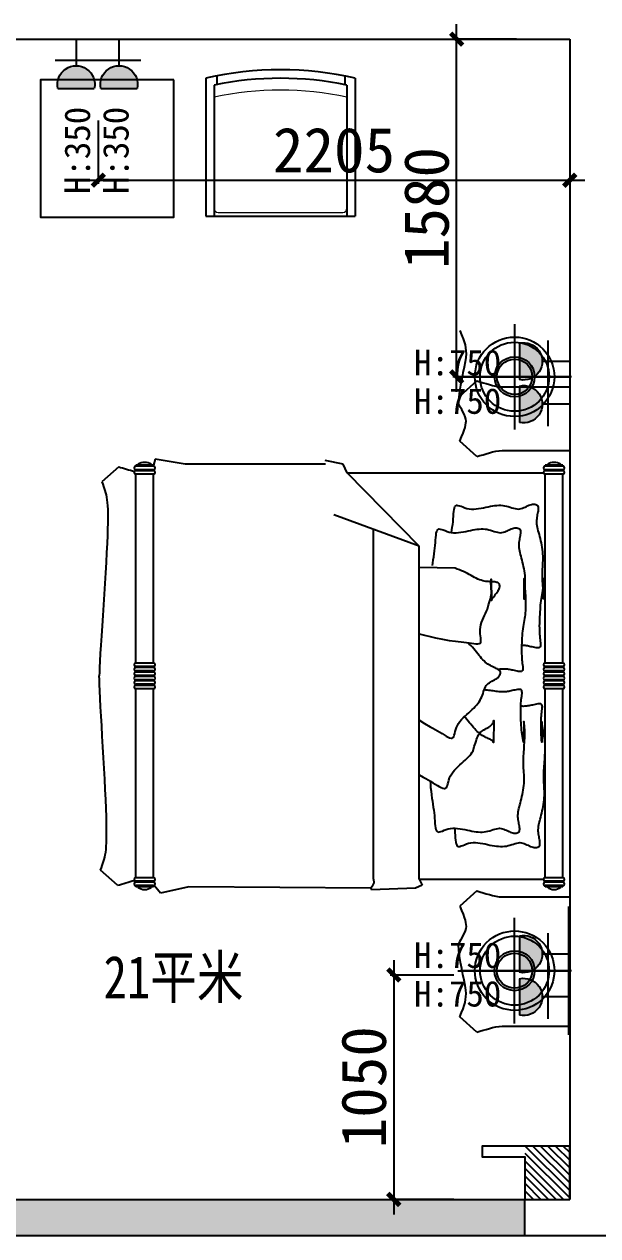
# Model space of a CAD drawing. Header units: millimetres. Extents: x 561810 to 956823, y -438984 to -391712.
# Drawn here: x 882194 to 884875, y -414803 to -409133 of the extents above; entities that cross this region are included whole.
import ezdxf

# ---------------------------------------------------------------- set-up
doc = ezdxf.new("R2010")
doc.units = ezdxf.units.MM
doc.header["$LTSCALE"] = 10
doc.header["$MEASUREMENT"] = 0
doc.linetypes.add('DASHED2', pattern=[9.525, 6.35, -3.175])
doc.linetypes.add('HIDDEN2', pattern=[4.7625, 3.175, -1.5875])
doc.layers.get('0').update_dxf_attribs({"linetype": 'CONTINUOUS'})
doc.layers.get('DEFPOINTS').update_dxf_attribs({"color": 1, "linetype": 'CONTINUOUS'})
for name, color, linetype in [('6-P插座', 4, 'CONTINUOUS'), ('6-P插座图例', 4, 'CONTINUOUS'), ('WALL', 7, 'CONTINUOUS'), ('WINDOW', 4, 'CONTINUOUS'), ('吊顶字', 250, 'CONTINUOUS'), ('填充', 8, 'CONTINUOUS'), ('墙', 7, 'CONTINUOUS')]:
    doc.layers.add(name, color=color, linetype=linetype)
doc.layers.add('细线', color=250, linetype='CONTINUOUS', lineweight=5)
doc.styles.add('12', font='', dxfattribs={"width": 0.8})
doc.styles.add('宋体', font='')
doc.styles.add('施洛华标注样式', font='')
doc.styles.get('12').set_extended_font_data('SimSun')
doc.styles.get('宋体').set_extended_font_data('SimSun')
doc.styles.get('施洛华标注样式').set_extended_font_data('SimSun')
doc.dimstyles.new('外标尺寸', dxfattribs={"dimscale": 70, "dimtxt": 3, "dimasz": 0.8, "dimexe": 0.25, "dimexo": 1, "dimgap": 0.5, "dimtad": 1, "dimdec": 0, "dimtxsty": '施洛华标注样式', "dimblk": 'ARCHTICK', "dimcen": 1.5, "dimdle": 1, "dimclrd": 250, "dimclre": 250, "dimclrt": 62, "dimadec": 0, "dimazin": 0, "dimtfac": 1, "dimtdec": 0, "dimtix": 1, "dimtmove": 1, "dimatfit": 3, "dimldrblk": 'ARCHTICK', "dimfxl": 0, "dimarcsym": 0})

# ---------------------------------------------------------------- blocks, each defined once
blk = doc.blocks.new('4')
at = {"layer": '6-P插座图例'}
h = blk.add_hatch(color=4, dxfattribs=at)
edge = h.paths.add_edge_path()
edge.add_ellipse((223569, -308613.5), major_axis=(0, 79.4), ratio=1, start_angle=-12.7447, end_angle=192.7446)
edge.add_line((223586.5, -308691), (223586.5, -308536.1))
at = {"layer": '6-P插座图例', "color": 4}
for p, q in [((223466.2, -308524.5), (223466.2, -308706.9)), ((223586.5, -308536.1), (223586.5, -308691)), ((223376.4, -308613.5), (223489.5, -308613.5))]:
    blk.add_line(p, q, dxfattribs=at)
blk.add_ellipse((223569, -308613.5), major_axis=(0, 79.4), ratio=1, start_param=-0.222437, end_param=3.364029, dxfattribs=at)
blk = doc.blocks.new('_ARCHTICK')
at = {"color": 0, "linetype": 'ByBlock', "const_width": 0.4}
blk.add_lwpolyline([(-0.5, -0.5), (0.5, 0.5)], dxfattribs=at)
blk = doc.blocks.new('*D63')
at = {"color": 250, "lineweight": -2}
for p, q in [((884215.2, -410852.9), (884215.2, -409132.8)), ((884495.2, -409202.8), (884197.7, -409202.8)), ((884495.2, -410782.9), (884197.7, -410782.9))]:
    blk.add_line(p, q, dxfattribs=at)
at = {"layer": 'DEFPOINTS', "color": 0}
for p in [(884215.2, -409202.8), (884641.8, -409202.8), (884641.8, -410782.9)]:
    blk.add_point(p, dxfattribs=at)
at = {"color": 250, "lineweight": -2, "xscale": 56, "yscale": 56, "zscale": 56}
for p, rotation in [((884215.2, -409202.8), 90), ((884215.2, -410782.9), 270)]:
    blk.add_blockref('_ARCHTICK', p, dxfattribs=dict(at, rotation=rotation))
at = {"color": 62, "insert": (884075.2, -409992.8), "char_height": 210, "attachment_point": 5, "rotation": 90, "style": '施洛华标注样式'}
blk.add_mtext('1580', dxfattribs=at)
blk = doc.blocks.new('*D64')
at = {"color": 250, "lineweight": -2}
for p, q in [((883921.7, -413512.6), (883921.7, -414702.8)), ((884201.7, -413582.6), (883904.2, -413582.6)), ((884201.7, -414632.8), (883904.2, -414632.8))]:
    blk.add_line(p, q, dxfattribs=at)
at = {"layer": 'DEFPOINTS', "color": 0}
for p in [(884641.8, -413582.6), (883921.7, -414632.8), (884641.8, -414632.8)]:
    blk.add_point(p, dxfattribs=at)
at = {"color": 250, "lineweight": -2, "xscale": 56, "yscale": 56, "zscale": 56}
for p, rotation in [((883921.7, -413582.6), 90), ((883921.7, -414632.8), 270)]:
    blk.add_blockref('_ARCHTICK', p, dxfattribs=dict(at, rotation=rotation))
at = {"color": 62, "insert": (883781.7, -414107.7), "char_height": 210, "attachment_point": 5, "rotation": 90, "style": '施洛华标注样式'}
blk.add_mtext('1050', dxfattribs=at)
blk = doc.blocks.new('*D65')
at = {"color": 250, "lineweight": -2}
for p, q in [((882539.7, -409582.9), (882539.7, -409880.4)), ((884744.3, -409582.9), (884744.3, -409880.4)), ((882469.7, -409862.9), (884814.3, -409862.9))]:
    blk.add_line(p, q, dxfattribs=at)
at = {"layer": 'DEFPOINTS', "color": 0}
for p in [(882539.7, -409301.5), (884744.3, -409301.5), (884744.3, -409862.9)]:
    blk.add_point(p, dxfattribs=at)
at = {"color": 250, "lineweight": -2, "xscale": 56, "yscale": 56, "zscale": 56, "rotation": 180}
blk.add_blockref('_ARCHTICK', (882539.7, -409862.9), dxfattribs=at)
at = {"color": 250, "lineweight": -2, "xscale": 56, "yscale": 56, "zscale": 56}
blk.add_blockref('_ARCHTICK', (884744.3, -409862.9), dxfattribs=at)
at = {"color": 62, "insert": (883642, -409722.9), "char_height": 210, "attachment_point": 5, "style": '施洛华标注样式'}
blk.add_mtext('2205', dxfattribs=at)

msp = doc.modelspace()

# ---------------------------------------------------------------- hatches: boundary and pattern name
h = msp.add_hatch()
h.set_pattern_fill('ANSI31', color=250, scale=200, angle=-90, style=0)
h.set_pattern_definition([(315, (884744.32, -414802.755), (17.6777, 17.6777), [])])
h.paths.add_polyline_path([(884534.3, -414382.8), (884534.3, -414632.8), (884744.3, -414632.8), (884744.3, -414382.8)])
h = msp.add_hatch()
h.set_pattern_fill('AR-CONC', color=250, scale=20, style=0)
h.set_pattern_definition([(50, (883534.32, -414802.76), (143.452, -12.5504), [15, -165]), (355, (883534.32, -414802.76), (-27.7503, 150.4384), [12, -132]), (100.4514, (883546.27, -414803.8), (115.702, 137.888), [12.748, -140.2284]), (46.184, (883534.32, -414762.76), (213.448, -33.104), [22.5, -247.5]), (96.6356, (883552.1, -414765.51), (186.9325, 194.824), [19.122, -210.343]), (351.184, (883534.32, -414762.76), (186.932, 194.824), [18, -198]), (21, (883554.32, -414772.76), (119.3814, -80.5238), [15, -165]), (326, (883554.32, -414772.76), (48.663, 145.03), [12, -132]), (71.4514, (883564.27, -414779.47), (168.0445, 64.506), [12.748, -140.2284]), (37.5, (883534.32, -414802.755), (2.43197, 66.57877), [0, -130.4, 0, -134, 0, -132.5]), (7.5, (883534.32, -414802.755), (52.6139, 78.8823), [0, -76.4, 0, -127.4, 0, -50.5]), (327.5, (883489.72, -414802.755), (106.7645, -4.511), [0, -50, 0, -156, 0, -207]), (317.5, (883469.72, -414802.755), (116.6372, 20.021), [0, -65, 0, -103.6, 0, -147])])
h.paths.add_polyline_path([(878534.3, -414632.8), (878534.3, -414802.8), (878569.3, -414802.8), (884534.3, -414802.8), (884534.3, -414632.8)])

# ---------------------------------------------------------------- linework, layer by layer
at = {"layer": 'WALL'}
for p, q in [((879424.3, -409202.8), (884744.3, -409202.8)), ((884744.3, -409202.8), (884744.3, -414632.8)), ((880844.3, -414632.8), (884744.3, -414632.8)), ((884534.3, -414802.8), (884534.3, -414632.8))]:
    msp.add_line(p, q, dxfattribs=at)
at = {"layer": 'WINDOW'}
msp.add_line((902564.3, -414802.8), (865564.3, -414802.8), dxfattribs=at)
at = {"layer": '填充', "color": 250, "ltscale": 0.01}
for p, q in [((883042.7, -409385.6), (883042.7, -410031.6)), ((883080.9, -409418.1), (883080.9, -410031.6)), ((883093.3, -409374.8), (883093.3, -409415.6)), ((883692.6, -409375.3), (883692.6, -409416.1)), ((883702.7, -409418.1), (883702.7, -410031.6)), ((883740.9, -409385.6), (883740.9, -410031.6)), ((883042.7, -410031.6), (883740.9, -410031.6)), ((884486.5, -410535.7), (884486.5, -411029.4)), ((884220.4, -410782.6), (884740.5, -410782.6)), ((884752.5, -410782.6), (884232.4, -410782.6)), ((884309.4, -410801.9), (884231, -410872.9)), ((884428.6, -410830.1), (884744.3, -410830.1)), ((884309.4, -411155.6), (884231, -411084.6)), ((884428.6, -411127.4), (884744.3, -411127.4)), ((882805.2, -411167.6), (882798.5, -411196.5)), ((882945.6, -411191.9), (882805.2, -411167.6)), ((883684.9, -411191.9), (883599.9, -411175)), ((882635.1, -411204.1), (882556.7, -411275.1)), ((882714.9, -411201.7), (882714.9, -411196.5)), ((882798.5, -411196.5), (882714.9, -411196.5)), ((882714.9, -411196.5), (882714.9, -411201.7)), ((882798.5, -411201.7), (882714.9, -411201.7)), ((882714.9, -411222.6), (882714.9, -411217.4)), ((882714.9, -411217.4), (882714.9, -411222.6)), ((882798.5, -411217.4), (882714.9, -411217.4)), ((882798.5, -411222.6), (882714.9, -411222.6)), ((882798.5, -411238.3), (882714.9, -411238.3)), ((882714.9, -412122.7), (882714.9, -411238.3)), ((882725.3, -411193.8), (882725.3, -411196.5)), ((882788, -411193.8), (882788, -411196.5)), ((882798.5, -411201.7), (882798.5, -411196.5)), ((882798.5, -411196.5), (882798.5, -411201.7)), ((882798.5, -411222.6), (882798.5, -411217.4)), ((882798.5, -411217.4), (882798.5, -411222.6)), ((882798.5, -411217.4), (882798.5, -411222.6)), ((882798.5, -412122.7), (882798.5, -411238.3)), ((883602.6, -411191.9), (882945.6, -411191.9)), ((883703.9, -411232.2), (883684.9, -411191.9)), ((883703.9, -411232.2), (884621.5, -411232.2)), ((884040.3, -411574.8), (883703.9, -411232.2)), ((884712.7, -411196.5), (884629.1, -411196.5)), ((884629.1, -411201.7), (884629.1, -411196.5)), ((884629.1, -411196.5), (884629.1, -411201.7)), ((884712.7, -411201.7), (884629.1, -411201.7)), ((884712.7, -411217.4), (884629.1, -411217.4)), ((884629.1, -411222.6), (884629.1, -411217.4)), ((884629.1, -411217.4), (884629.1, -411222.6)), ((884712.7, -411222.6), (884629.1, -411222.6)), ((884712.7, -411238.3), (884629.1, -411238.3)), ((884629.1, -412122.7), (884629.1, -411238.3)), ((884639.6, -411193.8), (884639.6, -411196.5)), ((884702.3, -411193.8), (884702.3, -411196.5)), ((884712.7, -411201.7), (884712.7, -411196.5)), ((884712.7, -411196.5), (884712.7, -411201.7)), ((884712.7, -411222.6), (884712.7, -411217.4)), ((884712.7, -411217.4), (884712.7, -411222.6)), ((884712.7, -411217.4), (884712.7, -411222.6)), ((884712.7, -412122.7), (884712.7, -411238.3)), ((884040.3, -411574.8), (883641.2, -411429)), ((883827.3, -413134.2), (883827.3, -411497)), ((884040.3, -413134.2), (884040.3, -411574.8)), ((882798.5, -412122.7), (882714.9, -412122.7)), ((882714.9, -412143.6), (882714.9, -412138.4)), ((882714.9, -412143.6), (882714.9, -412138.4)), ((882798.5, -412138.4), (882714.9, -412138.4)), ((882798.5, -412143.6), (882714.9, -412143.6)), ((882798.5, -412143.6), (882798.5, -412138.4)), ((882798.5, -412143.6), (882798.5, -412138.4)), ((884712.7, -412122.7), (884629.1, -412122.7)), ((884712.7, -412138.4), (884629.1, -412138.4)), ((884629.1, -412143.6), (884629.1, -412138.4)), ((884629.1, -412143.6), (884629.1, -412138.4)), ((884712.7, -412143.6), (884629.1, -412143.6)), ((884712.7, -412143.6), (884712.7, -412138.4)), ((884712.7, -412143.6), (884712.7, -412138.4)), ((882714.9, -412164.5), (882714.9, -412159.3)), ((882714.9, -412164.5), (882714.9, -412159.3)), ((882798.5, -412159.3), (882714.9, -412159.3)), ((882798.5, -412164.5), (882714.9, -412164.5)), ((882714.9, -412185.4), (882714.9, -412180.1)), ((882798.5, -412180.1), (882714.9, -412180.1)), ((882798.5, -412185.4), (882714.9, -412185.4)), ((882714.9, -412206.3), (882714.9, -412201)), ((882714.9, -412206.3), (882714.9, -412201)), ((882798.5, -412201), (882714.9, -412201)), ((882798.5, -412206.3), (882714.9, -412206.3)), ((882798.5, -412164.5), (882798.5, -412159.3)), ((882798.5, -412164.5), (882798.5, -412159.3)), ((882798.5, -412185.4), (882798.5, -412180.1)), ((882798.5, -412185.4), (882798.5, -412180.1)), ((882798.5, -412206.3), (882798.5, -412201)), ((882798.5, -412206.3), (882798.5, -412201)), ((884712.7, -412159.3), (884629.1, -412159.3)), ((884629.1, -412164.5), (884629.1, -412159.3)), ((884629.1, -412164.5), (884629.1, -412159.3)), ((884712.7, -412164.5), (884629.1, -412164.5)), ((884712.7, -412180.1), (884629.1, -412180.1)), ((884629.1, -412185.4), (884629.1, -412180.1)), ((884712.7, -412185.4), (884629.1, -412185.4)), ((884712.7, -412201), (884629.1, -412201)), ((884629.1, -412206.3), (884629.1, -412201)), ((884629.1, -412206.3), (884629.1, -412201)), ((884712.7, -412206.3), (884629.1, -412206.3)), ((884712.7, -412164.5), (884712.7, -412159.3)), ((884712.7, -412164.5), (884712.7, -412159.3)), ((884712.7, -412185.4), (884712.7, -412180.1)), ((884712.7, -412185.4), (884712.7, -412180.1)), ((884712.7, -412206.3), (884712.7, -412201)), ((884712.7, -412206.3), (884712.7, -412201)), ((882714.9, -412227.1), (882714.9, -412221.9)), ((882714.9, -412227.1), (882714.9, -412221.9)), ((882798.5, -412221.9), (882714.9, -412221.9)), ((882798.5, -412227.1), (882714.9, -412227.1)), ((882798.5, -412242.8), (882714.9, -412242.8)), ((882714.9, -413127.2), (882714.9, -412242.8)), ((882798.5, -412227.1), (882798.5, -412221.9)), ((882798.5, -412227.1), (882798.5, -412221.9)), ((882798.5, -413127.2), (882798.5, -412242.8)), ((884712.7, -412221.9), (884629.1, -412221.9)), ((884629.1, -412227.1), (884629.1, -412221.9)), ((884629.1, -412227.1), (884629.1, -412221.9)), ((884712.7, -412227.1), (884629.1, -412227.1)), ((884712.7, -412242.8), (884629.1, -412242.8)), ((884629.1, -413127.2), (884629.1, -412242.8)), ((884712.7, -412227.1), (884712.7, -412221.9)), ((884712.7, -412227.1), (884712.7, -412221.9)), ((884712.7, -413127.2), (884712.7, -412242.8)), ((882629, -413162.4), (882550.5, -413091.4)), ((882711.2, -413147.2), (882711.2, -413142)), ((882798.5, -413127.2), (882714.9, -413127.2)), ((882798.5, -413142.9), (882714.9, -413142.9)), ((882714.9, -413148.1), (882714.9, -413142.9)), ((882798.5, -413148.1), (882714.9, -413148.1)), ((882798.5, -413163.8), (882714.9, -413163.8)), ((882714.9, -413169), (882714.9, -413163.8)), ((882798.5, -413169), (882714.9, -413169)), ((882725.3, -413171.7), (882725.3, -413169)), ((882788, -413171.7), (882788, -413169)), ((882798.5, -413148.1), (882798.5, -413142.9)), ((882798.5, -413148.1), (882798.5, -413142.9)), ((882798.5, -413169), (882798.5, -413163.8)), ((882830.5, -413199.4), (882800.6, -413163.5)), ((882963, -413169.1), (882830.5, -413199.4)), ((883814, -413175.4), (882963, -413169.1)), ((883818.8, -413169.4), (883814.2, -413176.1)), ((883828.1, -413150.8), (883818.8, -413169.4)), ((883827.3, -413134.2), (883828.1, -413150.8)), ((884053.6, -413161.5), (884023.3, -413176.7)), ((884040.3, -413134.2), (884621.4, -413134.2)), ((884040.3, -413134.2), (884053.6, -413161.5)), ((884712.7, -413127.2), (884629.1, -413127.2)), ((884712.7, -413142.9), (884629.1, -413142.9)), ((884629.1, -413148.1), (884629.1, -413142.9)), ((884712.7, -413148.1), (884629.1, -413148.1)), ((884712.7, -413163.8), (884629.1, -413163.8)), ((884629.1, -413169), (884629.1, -413163.8)), ((884712.7, -413169), (884629.1, -413169)), ((884639.6, -413171.7), (884639.6, -413169)), ((884702.3, -413171.7), (884702.3, -413169)), ((884712.7, -413148.1), (884712.7, -413142.9)), ((884712.7, -413148.1), (884712.7, -413142.9)), ((884712.7, -413169), (884712.7, -413163.8)), ((883814, -413175.4), (883816.7, -413184)), ((884023.3, -413176.7), (883816.7, -413184)), ((884309.4, -413189), (884231, -413260)), ((884428.6, -413217.2), (884744.3, -413217.2)), ((884740.5, -413862.1), (884740.5, -413262.1)), ((884486.5, -413809), (884486.5, -413315.2)), ((884220.4, -413562.1), (884740.5, -413562.1)), ((884752.5, -413562.1), (884232.4, -413562.1)), ((884309.4, -413849.7), (884231, -413778.7)), ((884428.6, -413821.5), (884744.3, -413821.5))]:
    msp.add_line(p, q, dxfattribs=at)
msp.add_lwpolyline([(882893, -409392.3), (882270.2, -409392.3), (882270.2, -410035.1), (882893, -410035.1)], close=True, dxfattribs=at)
at = {"layer": '填充', "color": 142, "ltscale": 0.01}
msp.add_lwpolyline([(884744.3, -414632.8), (884744.3, -414382.8), (884334.3, -414382.8), (884334.3, -414432.8), (884534.3, -414432.8), (884534.3, -414632.8)], dxfattribs=at)
msp.add_lwpolyline([(884744.3, -414632.8), (884744.3, -414382.8), (884334.3, -414382.8), (884334.3, -414432.8), (884534.3, -414432.8), (884534.3, -414632.8)], dxfattribs=at)
at = {"layer": '填充', "color": 250, "ltscale": 0.01}
msp.add_circle((884486.5, -410782.6), 185.9, dxfattribs=at)
for centre, radius, start, end in [((883391.8, -410889), 1543.4, 76.9271, 103.0729), ((883391.8, -410889), 1503.4, 78.0651, 101.9349), ((882756.7, -411235.6), 52.2, 53.1301, 126.8699), ((884670.9, -411235.6), 52.2, 53.1301, 126.8699), ((882714.9, -411209.5), 7.83, 90, 270), ((882714.9, -411230.4), 7.83, 90, 270), ((882798.5, -411209.5), 7.83, 270, 90), ((882798.5, -411230.4), 7.83, 270, 90), ((884629.1, -411209.5), 7.83, 90, 270), ((884629.1, -411230.4), 7.83, 90, 270), ((884712.7, -411209.5), 7.83, 270, 90), ((884712.7, -411230.4), 7.83, 270, 90), ((882714.9, -412130.5), 7.83, 90, 270), ((882714.9, -412151.4), 7.83, 90, 270), ((882798.5, -412130.5), 7.83, 270, 90), ((882798.5, -412151.4), 7.83, 270, 90), ((884629.1, -412130.5), 7.83, 90, 270), ((884629.1, -412151.4), 7.83, 90, 270), ((884712.7, -412130.5), 7.83, 270, 90), ((884712.7, -412151.4), 7.83, 270, 90), ((882714.9, -412172.3), 7.83, 90, 270), ((882714.9, -412193.2), 7.83, 90, 270), ((882714.9, -412214.1), 7.83, 90, 270), ((882798.5, -412172.3), 7.83, 270, 90), ((882798.5, -412193.2), 7.83, 270, 90), ((882798.5, -412214.1), 7.83, 270, 90), ((884629.1, -412172.3), 7.83, 90, 270), ((884629.1, -412193.2), 7.83, 90, 270), ((884629.1, -412214.1), 7.83, 90, 270), ((884712.7, -412172.3), 7.83, 270, 90), ((884712.7, -412193.2), 7.83, 270, 90), ((884712.7, -412214.1), 7.83, 270, 90), ((882714.9, -412235), 7.83, 90, 270), ((882798.5, -412235), 7.83, 270, 90), ((884629.1, -412235), 7.83, 90, 270), ((884712.7, -412235), 7.83, 270, 90), ((882714.9, -413135.1), 7.83, 90, 270), ((882714.9, -413156), 7.83, 90, 270), ((882756.7, -413130), 52.2, 233.1301, 306.8699), ((882798.5, -413135.1), 7.83, 270, 90), ((882798.5, -413156), 7.83, 270, 90), ((884629.1, -413135.1), 7.83, 90, 270), ((884629.1, -413156), 7.83, 90, 270), ((884670.9, -413130), 52.2, 233.1301, 306.8699), ((884712.7, -413135.1), 7.83, 270, 90), ((884712.7, -413156), 7.83, 270, 90)]:
    msp.add_arc(centre, radius, start, end, dxfattribs=at)
msp.add_ellipse((884486.5, -413562.1), major_axis=(131.4, 131.4), ratio=1, start_param=1.57079632679484, end_param=7.853981633974424, dxfattribs=at)
for points, knots in [([(884231, -410566), (884252.8, -410626.2), (884275.3, -410666.3), (884224.6, -410835.7), (884224.8, -410905.3), (884224.8, -410905.3)], [0, 0, 0, 0, 178.169252, 382.130033, 382.13034, 382.13034, 382.13034, 382.13034]), ([(884309.4, -410801.9), (884348.9, -410811.7), (884391.1, -410830.2), (884434.3, -410830.2), (884437.1, -410830.1)], [0, 0, 0, 0, 119.139047, 127.45857, 127.45857, 127.45857, 127.45857]), ([(884231, -411084.6), (884252.8, -411024.4), (884275.3, -410984.3), (884224.6, -410914.9), (884224.8, -410905.3), (884224.8, -410905.3)], [0, 0, 0, 0, 178.169252, 382.130033, 382.13034, 382.13034, 382.13034, 382.13034]), ([(884309.4, -411155.6), (884348.9, -411145.8), (884391.1, -411127.3), (884434.3, -411127.4), (884437.1, -411127.4)], [0, 0, 0, 0, 119.139047, 127.45857, 127.45857, 127.45857, 127.45857]), ([(882556.7, -411275.1), (882578.5, -411335.3), (882601, -411375.4), (882544.2, -412113.1), (882544.4, -412182.8), (882544.4, -412182.8)], [0, 0, 0, 0, 178.169252, 382.130033, 382.13034, 382.13034, 382.13034, 382.13034]), ([(882556.7, -411275.1), (882578.5, -411335.3), (882601, -411375.4), (882544.2, -412113.1), (882544.4, -412182.8), (882544.4, -412182.8)], [0, 0, 0, 0, 178.169252, 382.130033, 382.13034, 382.13034, 382.13034, 382.13034]), ([(882556.7, -411275.1), (882578.5, -411335.3), (882601, -411375.4), (882544.2, -412113.1), (882544.4, -412182.8), (882544.4, -412182.8)], [0, 0, 0, 0, 178.169252, 382.130033, 382.13034, 382.13034, 382.13034, 382.13034]), ([(882550.5, -413091.4), (882572.4, -413031.2), (882594.9, -412991.1), (882544.2, -412252.4), (882544.4, -412182.8), (882544.4, -412182.8)], [0, 0, 0, 0, 178.169252, 382.130033, 382.13034, 382.13034, 382.13034, 382.13034]), ([(884309.4, -413189), (884348.9, -413198.8), (884391.1, -413217.3), (884434.3, -413217.2), (884437.1, -413217.2)], [0, 0, 0, 0, 119.139047, 127.45857, 127.45857, 127.45857, 127.45857]), ([(884231, -413260), (884252.8, -413320.2), (884275.3, -413360.3), (884224.6, -413429.7), (884224.8, -413439.3), (884224.8, -413439.3)], [0, 0, 0, 0, 178.169252, 382.130033, 382.13034, 382.13034, 382.13034, 382.13034]), ([(884231, -413778.7), (884252.8, -413718.4), (884275.3, -413678.3), (884224.6, -413509), (884224.8, -413439.3), (884224.8, -413439.3)], [0, 0, 0, 0, 178.169252, 382.130033, 382.13034, 382.13034, 382.13034, 382.13034]), ([(884309.4, -413849.7), (884348.9, -413839.9), (884391.1, -413821.4), (884434.3, -413821.4), (884437.1, -413821.5)], [0, 0, 0, 0, 119.139047, 127.45857, 127.45857, 127.45857, 127.45857])]:
    msp.add_open_spline(points, degree=3, knots=knots, dxfattribs=at)
for points in [[(882635.1, -411204.1), (882659.7, -411210.2), (882684.2, -411219.1), (882708.9, -411225.3)], [(882629, -413162.4), (882655.5, -413155.9), (882681.9, -413145.9), (882708.6, -413139.8)]]:
    msp.add_open_spline(points, degree=3, dxfattribs=at)
at = {"layer": '墙', "color": 250}
for points in [[(884191.4, -411511.6), (884193.2, -411500.4), (884195.2, -411487), (884196.9, -411473.9), (884198.4, -411461), (884199.4, -411448.2), (884200.2, -411435.9), (884201, -411424.2), (884201.9, -411413.5), (884203.2, -411404), (884205.1, -411396.1), (884207.7, -411390), (884211.3, -411385.9), (884215.9, -411384.2), (884221.7, -411384.4), (884228.4, -411386.1), (884236, -411388.8), (884244.4, -411392), (884253.5, -411395.4), (884263.2, -411398.5), (884273.5, -411400.7), (884284.3, -411401.9), (884295.4, -411401.9), (884306.7, -411401.1), (884318.2, -411399.6), (884329.8, -411397.6), (884341.2, -411395.4), (884352.5, -411393), (884363.4, -411390.6), (884374, -411388.6), (884384.3, -411386.8), (884394.2, -411385.4), (884403.8, -411384.5), (884413.1, -411384), (884422.3, -411384), (884431.2, -411384.6), (884439.9, -411385.9), (884448.5, -411387.8), (884457, -411390.1), (884465.3, -411392.7), (884473.4, -411395.3), (884481.3, -411397.7), (884488.9, -411399.7), (884496.3, -411401.1), (884503.5, -411401.6), (884510.3, -411401.1), (884516.9, -411399.7), (884523.3, -411397.6), (884529.5, -411395.1), (884535.6, -411392.2), (884541.5, -411389.3), (884547.4, -411386.5), (884553.3, -411383.9), (884559.1, -411381.9), (884564.9, -411380.4), (884570.5, -411379.4), (884575.8, -411379), (884580.6, -411379.2), (884585, -411379.9), (884588.8, -411381.2), (884591.9, -411383.1), (884594.2, -411385.6), (884595.8, -411388.7), (884596.8, -411392.3), (884597.2, -411396.4), (884597.2, -411400.9), (884596.7, -411405.8), (884596, -411411.1), (884595, -411416.6), (884593.9, -411422.4), (884592.7, -411428.5), (884591.6, -411434.8), (884590.6, -411441.4), (884589.8, -411448.2), (884589.3, -411455.3), (884589.2, -411462.6), (884589.6, -411470.2), (884590.5, -411478.1), (884591.9, -411486.2), (884593.7, -411494.6), (884595.8, -411503.2), (884598.1, -411512.1), (884600.6, -411521.2), (884603.1, -411530.6), (884605.5, -411540.2), (884607.9, -411550), (884610.1, -411560), (884612, -411570.2), (884613.8, -411580.5), (884615.3, -411590.9), (884616.5, -411601.3), (884617.4, -411611.7), (884617.9, -411622), (884618, -411632.3), (884617.9, -411642.5), (884617.5, -411652.7), (884616.9, -411662.7), (884616.3, -411672.7), (884615.7, -411682.6), (884615.2, -411692.4), (884614.9, -411702.2), (884614.8, -411711.8), (884614.9, -411721.4), (884615.2, -411731), (884615.7, -411740.7), (884616.3, -411750.3), (884617, -411760.1), (884617.7, -411770), (884618.4, -411780), (884619.2, -411790.3), (884619.8, -411800.6), (884620.4, -411812.1), (884620.8, -411822.5), (884621.1, -411726.1), (884621.1, -411736.3), (884620.9, -411746.2), (884620.3, -411755.9), (884619.4, -411765.3), (884618.2, -411774.4), (884616.8, -411783.4), (884615.2, -411792.3), (884613.6, -411801.3), (884611.9, -411811.5), (884610.3, -411820.8), (884608.8, -411830.5), (884607.5, -411840.7), (884606.3, -411851.1), (884605.3, -411872.5), (884604.5, -411883.4), (884603.7, -411894.5), (884603.2, -411905.6), (884602.7, -411916.6), (884602.4, -411927.5), (884602.2, -411938.1), (884602, -411948.5), (884602.1, -411958.7), (884602.2, -411968.5), (884602.5, -411977.9), (884603, -411987.1), (884603.7, -411995.8), (884604.5, -412004.1), (884605.5, -412012), (884606.5, -412019.4), (884607.5, -412026.2), (884608.1, -412032.4), (884608.2, -412037.8), (884607.8, -412042.4), (884606.6, -412046.1), (884604.4, -412048.8), (884601.2, -412050.6), (884597, -412051.4), (884592.1, -412051.5), (884586.6, -412051), (884580.8, -412050), (884574.7, -412048.7), (884568.6, -412047.3), (884562.6, -412045.8), (884556.8, -412044.4), (884551.4, -412043.2), (884546, -412042.1), (884540.8, -412041.2), (884535.6, -412040.5), (884530.3, -412040), (884524.9, -412039.7), (884519.3, -412039.6)], [(884102.1, -411665.2), (884103.6, -411654.2), (884105.8, -411639.3), (884108, -411625), (884110.2, -411611.2), (884112.2, -411597.8), (884113.9, -411584.7), (884115.4, -411571.7), (884116.4, -411559), (884117.2, -411546.6), (884118, -411535), (884118.9, -411524.2), (884120.2, -411514.8), (884122.1, -411506.8), (884124.7, -411500.7), (884128.3, -411496.7), (884132.9, -411495), (884138.7, -411495.2), (884145.4, -411496.8), (884153, -411499.5), (884161.4, -411502.8), (884170.5, -411506.2), (884180.2, -411509.3), (884190.5, -411511.5), (884201.3, -411512.6), (884212.4, -411512.7), (884223.7, -411511.9), (884235.2, -411510.4), (884246.7, -411508.4), (884258.2, -411506.1), (884269.5, -411503.7), (884280.4, -411501.4), (884291, -411499.3), (884301.3, -411497.6), (884311.2, -411496.2), (884320.8, -411495.2), (884330.1, -411494.7), (884339.2, -411494.8), (884348.2, -411495.4), (884356.9, -411496.6), (884365.5, -411498.5), (884374, -411500.9), (884382.3, -411503.5), (884390.4, -411506.1), (884398.3, -411508.5), (884405.9, -411510.5), (884413.3, -411511.9), (884420.4, -411512.4), (884427.3, -411511.9), (884433.9, -411510.5), (884440.3, -411508.4), (884446.5, -411505.8), (884452.6, -411503), (884458.5, -411500), (884464.4, -411497.2), (884470.3, -411494.7), (884476.1, -411492.7), (884481.9, -411491.2), (884487.5, -411490.2), (884492.7, -411489.8), (884497.6, -411489.9), (884502, -411490.7), (884505.8, -411492), (884508.9, -411493.9), (884511.2, -411496.4), (884512.8, -411499.5), (884513.8, -411503.1), (884514.2, -411507.2), (884514.1, -411511.7), (884513.7, -411516.6), (884513, -411521.9), (884512, -411527.4), (884510.9, -411533.2), (884509.7, -411539.3), (884508.6, -411545.6), (884507.6, -411552.1), (884506.8, -411559), (884506.3, -411566), (884506.2, -411573.4), (884506.6, -411581), (884507.5, -411588.8), (884508.9, -411597), (884510.7, -411605.4), (884512.8, -411614), (884515.1, -411622.9), (884517.6, -411632), (884520.1, -411641.4), (884522.5, -411651), (884524.9, -411660.8), (884527, -411670.8), (884529, -411681), (884530.8, -411691.3), (884532.3, -411701.6), (884533.5, -411712), (884534.4, -411722.4), (884534.9, -411732.8), (884535, -411743.1), (884534.9, -411753.3), (884534.5, -411763.4), (884533.9, -411773.5), (884533.3, -411783.5), (884532.7, -411793.4), (884532.2, -411804.2), (884531.9, -411814), (884531.8, -411823.6), (884531.9, -411726.6), (884532.2, -411736.2), (884532.7, -411745.8), (884533.3, -411755.5), (884534, -411765.2), (884534.7, -411775.1), (884535.4, -411785.2), (884536.2, -411795.4), (884536.8, -411806.8), (884537.4, -411817.2), (884537.8, -411827.6), (884538.1, -411837.9), (884538.1, -411848.1), (884537.8, -411868.6), (884537.3, -411878.3), (884536.4, -411887.7), (884535.2, -411896.8), (884533.8, -411905.8), (884532.2, -411914.7), (884530.6, -411923.7), (884528.9, -411932.8), (884527.3, -411942.1), (884525.8, -411951.9), (884524.5, -411962), (884523.3, -411972.5), (884522.3, -411983.2), (884521.4, -411994.2), (884520.7, -412005.3), (884520.2, -412016.4), (884519.7, -412027.4), (884519.4, -412038.3), (884519.1, -412048.9), (884519, -412059.3), (884519.1, -412069.4), (884519.2, -412079.2), (884519.5, -412088.7), (884520, -412097.8), (884520.7, -412106.6), (884521.5, -412114.9), (884522.5, -412122.8), (884523.5, -412130.2), (884524.5, -412137), (884525.1, -412143.1), (884525.2, -412148.6), (884524.8, -412153.2), (884523.6, -412156.9), (884521.4, -412159.6), (884518.2, -412161.3), (884514, -412162.2), (884509.1, -412162.3), (884503.6, -412161.7), (884497.8, -412160.8), (884491.7, -412159.5), (884485.5, -412158), (884479.6, -412156.5), (884473.8, -412155.2), (884468.4, -412154), (884463, -412152.9), (884457.8, -412152), (884452.6, -412151.3), (884447.3, -412150.8), (884441.8, -412150.4), (884436.2, -412150.4), (884430.2, -412150.5), (884424, -412150.9), (884417.6, -412151.4), (884411.1, -412152.1), (884409.1, -412152.4)], [(884040.3, -411985.1), (884116.3, -412004.2), (884148.7, -412011.1), (884179.8, -412016.3), (884209.5, -412020.1), (884223, -412021.2), (884236.2, -412022.5), (884249.1, -412024.1), (884261.7, -412026), (884273.9, -412028.1), (884285.5, -412030), (884296.1, -412031.6), (884305.6, -412032.5), (884313.8, -412032.5), (884320.3, -412031.3), (884325.1, -412028.8), (884327.8, -412024.6), (884329, -412019), (884328.9, -412012.1), (884328, -412004.1), (884326.7, -411995.2), (884325.5, -411985.5), (884324.8, -411975.3), (884325, -411964.8), (884326.4, -411954.1), (884328.8, -411943.2), (884332.2, -411932.4), (884336.3, -411921.5), (884340.9, -411910.8), (884345.8, -411900.2), (884350.7, -411889.8), (884355.5, -411879.6), (884359.9, -411869.8), (884364, -411849.6), (884367.6, -411840.3), (884370.8, -411831.2), (884373.4, -411822.2), (884375.4, -411813.3), (884376.9, -411804.5), (884377.7, -411794.6), (884377.8, -411785.8), (884377.5, -411777.1), (884376.9, -411768.4), (884376.2, -411759.9), (884375.6, -411751.7), (884375.4, -411743.8), (884375.8, -411736.3), (884377, -411729.2), (884379.1, -411829.4), (884381.9, -411823.3), (884385.4, -411817.5), (884389.3, -411812.1), (884393.5, -411806.8), (884397.7, -411800.6), (884401.8, -411795.5), (884405.6, -411790.4), (884408.9, -411785.2), (884411.7, -411779.9), (884414, -411774.7), (884415.6, -411769.7), (884416.6, -411764.9), (884416.9, -411760.4), (884416.5, -411756.5), (884415.3, -411753), (884413.4, -411750.2), (884410.8, -411747.9), (884407.5, -411746.1), (884403.6, -411744.8), (884399.2, -411743.8), (884394.3, -411743.1), (884389, -411742.6), (884383.4, -411742.3), (884377.5, -411742.1), (884371.3, -411741.8), (884364.9, -411741.5), (884358.3, -411740.9), (884351.5, -411740.1), (884344.5, -411739), (884337.3, -411737.4), (884330, -411735.3), (884322.6, -411732.6), (884315, -411729.3), (884307.2, -411725.7), (884299.3, -411721.6), (884291.2, -411717.3), (884282.9, -411712.8), (884274.3, -411708.2), (884265.6, -411703.6), (884256.5, -411699.1), (884247.3, -411694.7), (884237.8, -411690.4), (884228.2, -411686.3), (884218.5, -411682.5), (884208.6, -411678.9), (884040.3, -411675.7)], [(884038.8, -412388.6), (884065.4, -412405.6), (884091.3, -412420.5), (884103.3, -412426.8), (884115, -412433.1), (884126.2, -412439.6), (884137.1, -412446.3), (884147.6, -412452.9), (884157.5, -412459.1), (884166.7, -412464.7), (884175.1, -412469.2), (884182.6, -412472.4), (884189.1, -412473.9), (884194.5, -412473.4), (884198.6, -412470.6), (884201.8, -412465.9), (884204.4, -412459.5), (884206.7, -412451.8), (884209, -412443), (884211.7, -412433.7), (884215, -412424), (884219.2, -412414.4), (884224.6, -412405), (884231.1, -412396), (884238.5, -412387.3), (884246.4, -412378.9), (884254.8, -412370.8), (884263.4, -412362.9), (884272, -412355.2), (884280.3, -412347.7), (884288.3, -412340.3), (884295.7, -412333.1), (884302.7, -412325.9), (884309.1, -412318.7), (884315, -412311.4), (884320.4, -412304.1), (884325.1, -412296.5), (884329.3, -412288.7), (884332.8, -412280.6), (884335.9, -412272.4), (884338.7, -412264.2), (884341.3, -412256.1), (884344, -412248.3), (884346.9, -412240.9), (884350.2, -412234.1), (884354, -412228.1), (884358.4, -412222.9), (884363.5, -412218.3), (884368.9, -412214.4), (884374.6, -412210.9), (884380.5, -412207.7), (884386.4, -412204.6), (884392.1, -412201.5), (884397.6, -412198.2), (884402.7, -412194.7), (884407.3, -412190.9), (884411.4, -412187), (884414.8, -412183), (884417.6, -412178.9), (884419.6, -412175), (884420.8, -412171.1), (884421.1, -412167.5), (884420.4, -412164.2), (884418.8, -412161.1), (884416.5, -412158.1), (884413.4, -412155.4), (884409.7, -412152.8), (884405.5, -412150.2), (884400.8, -412147.8), (884395.8, -412145.3), (884390.4, -412142.8), (884384.9, -412140.1), (884379.1, -412137.3), (884373.2, -412134.3), (884367.2, -412130.9), (884361.2, -412127.1), (884355.2, -412122.9), (884349.3, -412118.1), (884343.5, -412112.7), (884337.7, -412106.8), (884332, -412100.4), (884326.3, -412093.6), (884320.5, -412086.5), (884314.6, -412079.1), (884308.5, -412071.6), (884302.2, -412063.9), (884295.6, -412056.3), (884288.8, -412048.6), (884281.8, -412041), (884274.5, -412033.5), (884267.9, -412027.1)], [(884091.8, -412674.4), (884092.5, -412687.1), (884093.9, -412704.9), (884095.6, -412722.1), (884097.5, -412738.4), (884099.6, -412754), (884101.8, -412768.8), (884104.1, -412783.1), (884106.2, -412796.9), (884108.2, -412810.3), (884110, -412823.5), (884111.4, -412836.4), (884112.4, -412849.1), (884113.2, -412861.5), (884114, -412873.2), (884115, -412883.9), (884116.3, -412893.3), (884118.1, -412901.3), (884120.7, -412907.4), (884124.3, -412911.4), (884129, -412913.2), (884134.7, -412913), (884141.4, -412911.3), (884149, -412908.6), (884157.4, -412905.3), (884166.5, -412901.9), (884176.3, -412898.9), (884186.6, -412896.6), (884197.3, -412895.5), (884208.4, -412895.4), (884219.8, -412896.2), (884231.3, -412897.7), (884242.8, -412899.7), (884254.2, -412902), (884265.5, -412904.4), (884276.5, -412906.7), (884287.1, -412908.8), (884297.3, -412910.5), (884307.2, -412911.9), (884316.8, -412912.9), (884326.2, -412913.4), (884335.3, -412913.3), (884344.2, -412912.7), (884353, -412911.5), (884361.6, -412909.6), (884370, -412907.2), (884378.3, -412904.6), (884386.4, -412902), (884394.3, -412899.6), (884402, -412897.6), (884409.4, -412896.2), (884416.5, -412895.7), (884423.3, -412896.3), (884429.9, -412897.7), (884436.3, -412899.7), (884442.5, -412902.3), (884448.6, -412905.1), (884454.6, -412908.1), (884460.5, -412910.9), (884466.3, -412913.4), (884472.2, -412915.4), (884477.9, -412916.9), (884483.5, -412917.9), (884488.8, -412918.3), (884493.7, -412918.2), (884498.1, -412917.5), (884501.9, -412916.2), (884504.9, -412914.2), (884507.3, -412911.7), (884508.9, -412908.6), (884509.8, -412905), (884510.2, -412900.9), (884510.2, -412896.4), (884509.7, -412891.5), (884509, -412886.3), (884508, -412880.7), (884506.9, -412874.9), (884505.7, -412868.8), (884504.6, -412862.5), (884503.6, -412856), (884502.8, -412849.2), (884502.3, -412842.1), (884502.2, -412834.7), (884502.6, -412827.1), (884503.5, -412819.3), (884504.9, -412811.1), (884506.7, -412802.8), (884508.8, -412794.1), (884511.2, -412785.2), (884513.6, -412776.1), (884516.1, -412766.8), (884518.6, -412757.2), (884520.9, -412747.3), (884523.1, -412737.3), (884525.1, -412727.1), (884526.8, -412716.8), (884528.3, -412706.5), (884529.5, -412696.1), (884530.4, -412685.7), (884530.9, -412675.3), (884531.1, -412665), (884530.9, -412654.8), (884530.5, -412644.7), (884530, -412634.6), (884529.4, -412624.6), (884528.8, -412614.7), (884528.3, -412604.9), (884527.9, -412595.2), (884527.8, -412585.5), (884528, -412575.9), (884528.3, -412566.3), (884528.7, -412556.7), (884529.3, -412547), (884530, -412537.2), (884530.7, -412526.3), (884531.5, -412505.7), (884532.2, -412495.5), (884532.9, -412485.1), (884533.5, -412474.7), (884533.9, -412464.3), (884534.1, -412454), (884534.1, -412443.8), (884533.9, -412433.8), (884533.3, -412424.2), (884532.4, -412414.8), (884531.2, -412405.7), (884529.8, -412396.7), (884528.3, -412493.4), (884526.6, -412484.5), (884525, -412475.3), (884523.4, -412466), (884521.9, -412456.3), (884520.5, -412446.1), (884519.4, -412435.6), (884518.3, -412424.9), (884517.5, -412413.9), (884516.8, -412402.8), (884516.2, -412391.8), (884515.8, -412380.7), (884515.4, -412369.9), (884515.2, -412359.2), (884515.1, -412348.8), (884515.1, -412338.7), (884515.3, -412328.9), (884515.6, -412319.4), (884516.1, -412310.3), (884516.7, -412301.5), (884517.5, -412293.2), (884518.5, -412285.3), (884519.6, -412277.9), (884520.5, -412271.1), (884521.1, -412265), (884521.3, -412259.6), (884520.8, -412255), (884519.6, -412251.3), (884517.4, -412248.5), (884514.2, -412246.8), (884510.1, -412245.9), (884505.2, -412245.9), (884499.7, -412246.4), (884493.8, -412247.4), (884487.7, -412248.6), (884481.6, -412250.1), (884475.6, -412251.6), (884469.9, -412252.9), (884464.4, -412254.2), (884459.1, -412255.2), (884453.9, -412256.1), (884448.6, -412256.8), (884443.3, -412257.4), (884437.9, -412257.7), (884432.2, -412257.7), (884426.3, -412257.6), (884420.1, -412257.2), (884413.7, -412256.7), (884407.1, -412256), (884400.4, -412255.2), (884393.6, -412254.2), (884386.8, -412253.2), (884380, -412252.2), (884373.2, -412251.2), (884366.3, -412250.2), (884359.3, -412249.4), (884351.8, -412248.8), (884344, -412248.5)], [(884205.4, -412895.4), (884206.3, -412903.6), (884207.3, -412916.4), (884208.1, -412928.7), (884208.9, -412940.4), (884209.8, -412951.1), (884211.1, -412960.6), (884213, -412968.5), (884215.6, -412974.6), (884219.2, -412978.7), (884223.8, -412980.4), (884229.6, -412980.2), (884236.3, -412978.5), (884243.9, -412975.8), (884252.3, -412972.6), (884261.4, -412969.2), (884271.1, -412966.1), (884281.4, -412963.9), (884292.2, -412962.7), (884303.3, -412962.7), (884314.6, -412963.5), (884326.1, -412965), (884337.7, -412967), (884349.1, -412969.2), (884360.4, -412971.6), (884371.3, -412974), (884381.9, -412976), (884392.2, -412977.8), (884402.1, -412979.2), (884411.7, -412980.1), (884421, -412980.6), (884430.2, -412980.6), (884439.1, -412980), (884447.8, -412978.7), (884456.4, -412976.8), (884464.9, -412974.5), (884473.2, -412971.9), (884481.3, -412969.3), (884489.2, -412966.9), (884496.8, -412964.9), (884504.2, -412963.5), (884511.4, -412963), (884518.2, -412963.5), (884524.8, -412964.9), (884531.2, -412967), (884537.4, -412969.5), (884543.5, -412972.4), (884549.4, -412975.3), (884555.3, -412978.1), (884561.2, -412980.6), (884567.1, -412982.7), (884572.8, -412984.2), (884578.4, -412985.2), (884583.7, -412985.6), (884588.5, -412985.4), (884592.9, -412984.7), (884596.7, -412983.4), (884599.8, -412981.5), (884602.1, -412979), (884603.7, -412975.9), (884604.7, -412972.3), (884605.1, -412968.2), (884605.1, -412963.7), (884604.6, -412958.8), (884603.9, -412953.5), (884602.9, -412948), (884601.8, -412942.2), (884600.6, -412936.1), (884599.5, -412929.8), (884598.5, -412923.2), (884597.7, -412916.4), (884597.2, -412909.3), (884597.1, -412902), (884597.5, -412894.4), (884598.4, -412886.5), (884599.8, -412878.4), (884601.6, -412870), (884603.7, -412861.4), (884606, -412852.5), (884608.5, -412843.4), (884611, -412834), (884613.4, -412824.4), (884615.8, -412814.6), (884618, -412804.6), (884619.9, -412794.4), (884621.7, -412784.1), (884623.2, -412773.7), (884624.4, -412763.3), (884625.3, -412752.9), (884625.8, -412742.6), (884626, -412732.3), (884625.8, -412722.1), (884625.4, -412711.9), (884624.8, -412701.9), (884624.2, -412691.9), (884623.6, -412682), (884623.1, -412672.2), (884622.8, -412662.4), (884622.7, -412652.8), (884622.8, -412643.2), (884623.1, -412633.6), (884623.6, -412623.9), (884624.2, -412614.3), (884624.9, -412604.5), (884625.6, -412594.6), (884626.3, -412584.6), (884627.1, -412574.3), (884627.7, -412564), (884628.3, -412553.6), (884628.7, -412543.2), (884629, -412532.8), (884629, -412511.1), (884628.8, -412501.1), (884628.2, -412491.4), (884627.3, -412482), (884626.1, -412472.9), (884624.7, -412463.9), (884623.2, -412455), (884621.5, -412446.1), (884619.8, -412436.9), (884618.2, -412427.6), (884616.7, -412417.9), (884615.4, -412407.7), (884614.2, -412397.2), (884613.2, -412492.1), (884612.4, -412481.2), (884611.6, -412470.1), (884611.1, -412459), (884610.6, -412448), (884610.3, -412437.1), (884610.1, -412426.5), (884609.9, -412416.1), (884610, -412405.9), (884610.1, -412396.1), (884610.4, -412386.7), (884610.9, -412377.5), (884611.6, -412368.8), (884612.4, -412360.5), (884613.4, -412352.6), (884614.5, -412345.2), (884615.4, -412338.4), (884616, -412332.2), (884616.2, -412326.8), (884615.7, -412322.2), (884614.5, -412318.5), (884612.3, -412315.8), (884609.1, -412314), (884604.9, -412313.2), (884600, -412313.1), (884594.5, -412313.6), (884588.7, -412314.6), (884582.6, -412315.9), (884576.5, -412317.3), (884570.5, -412318.8), (884564.8, -412320.2), (884559.3, -412321.4), (884554, -412322.5), (884548.7, -412323.4), (884543.5, -412324.1), (884538.2, -412324.6), (884532.8, -412324.9), (884527.1, -412325), (884521.2, -412324.8), (884515.4, -412324.5)], [(884040.3, -412645.8), (884059, -412656.6), (884071, -412662.9), (884082.6, -412669.2), (884093.9, -412675.7), (884104.8, -412682.3), (884115.3, -412689), (884125.2, -412695.2), (884134.4, -412700.8), (884142.8, -412705.3), (884150.3, -412708.5), (884156.8, -412710), (884162.1, -412709.5), (884166.3, -412706.7), (884169.5, -412702), (884172.1, -412695.6), (884174.4, -412687.8), (884176.7, -412679.1), (884179.3, -412669.8), (884182.6, -412660.1), (884186.9, -412650.4), (884192.3, -412641.1), (884198.8, -412632.1), (884206.1, -412623.4), (884214.1, -412615), (884222.5, -412606.8), (884231.1, -412598.9), (884239.7, -412591.2), (884248, -412583.7), (884255.9, -412576.4), (884263.4, -412569.2), (884270.3, -412562), (884276.8, -412554.8), (884282.7, -412547.5), (884288, -412540.1), (884292.8, -412532.6), (884296.9, -412513.1), (884300.5, -412505.1), (884303.6, -412496.8), (884306.3, -412488.6), (884309, -412480.5), (884311.7, -412472.7), (884314.6, -412465.4), (884317.9, -412458.6), (884321.7, -412452.5), (884326.1, -412447.3), (884331.1, -412442.8), (884336.6, -412438.9), (884342.3, -412435.4), (884348.2, -412432.1), (884354, -412429), (884359.8, -412425.9), (884365.3, -412422.7), (884370.4, -412419.1), (884375, -412415.4), (884379.1, -412411.4), (884382.5, -412407.4), (884385.3, -412403.4), (884387.3, -412399.4), (884388.4, -412395.6), (884388.7, -412392), (884388.1, -412494.3), (884386.5, -412491.2), (884384.2, -412488.2), (884381.1, -412485.5), (884377.4, -412482.9), (884373.2, -412480.3), (884368.5, -412477.9), (884363.4, -412475.4), (884358.1, -412472.9), (884352.5, -412470.2), (884346.7, -412467.4), (884340.9, -412464.4), (884334.9, -412461), (884328.9, -412457.2), (884322.9, -412453), (884317, -412448.2), (884311.2, -412442.8), (884305.4, -412436.9), (884299.7, -412430.5), (884294, -412423.7), (884288.2, -412416.6), (884282.2, -412409.2), (884276.1, -412401.7), (884269.8, -412394), (884263.3, -412386.4), (884256.5, -412378.7), (884249.4, -412371.1)]]:
    msp.add_lwpolyline(points, dxfattribs=at)
for radius in [161.5, 93.6, 82.5]:
    msp.add_circle((884486.5, -410782.6), radius, dxfattribs=at)
for major_axis, start_param, end_param in [((-114.2, 114.2), 1.570796326794896, 7.853981633974483), ((66.2, 66.2), 1.570796326794565, 7.853981633974151), ((-82.4, 2.2), 0.8122744555769813, 7.095459762756567)]:
    msp.add_ellipse((884486.5, -413562.1), major_axis=major_axis, ratio=1, start_param=start_param, end_param=end_param, dxfattribs=at)
at = {"layer": '细线', "color": 250, "lineweight": 5}
msp.add_line((883100.9, -410013.4), (883682.7, -410013.4), dxfattribs=at)
for centre, radius, start, end in [((883391.8, -410944.5), 1503.4, 78.0651, 101.9349), ((883100.9, -409993.4), 20, 180, 270), ((883682.7, -409993.4), 20, 270, 360)]:
    msp.add_arc(centre, radius, start, end, dxfattribs=at)

# ---------------------------------------------------------------- block references
at = {"layer": '6-P插座', "color": 250, "linetype": 'DASHED2', "ltscale": 100, "xscale": -1.099999999627471, "yscale": 1.100000000093132, "zscale": 1.1, "rotation": 90}
for p in [(542961.1, -163488.7), (543161.7, -163488.7)]:
    msp.add_blockref('4', p, dxfattribs=at)
at = {"layer": '6-P插座', "color": 250, "linetype": 'DASHED2', "ltscale": 100, "xscale": -1.099999999627471, "yscale": 1.100000000093132, "zscale": 1.1}
for p in [(1130454.6, -71235.8), (1130454.6, -71436.4), (1130454.6, -74009.5), (1130454.6, -74210.2)]:
    msp.add_blockref('4', p, dxfattribs=at)

# ---------------------------------------------------------------- texts
at = {"layer": '吊顶字', "color": 4, "linetype": 'HIDDEN2', "lineweight": 13, "ltscale": 0.13, "char_height": 120, "width": 1161.29, "attachment_point": 7, "rotation": 90, "style": '宋体'}
for insert in [(882503.2, -409927.3), (882683.4, -409927.3)]:
    msp.add_mtext('H:350', dxfattribs=dict(at, insert=insert))
at = {"layer": '吊顶字', "color": 4, "linetype": 'HIDDEN2', "lineweight": 13, "ltscale": 0.13, "char_height": 120, "width": 1161.29, "attachment_point": 7, "style": '宋体'}
for insert in [(884016, -410777.9), (884016, -410958.1), (884016, -413551.7), (884016, -413731.9)]:
    msp.add_mtext('H:750', dxfattribs=dict(at, insert=insert))
at = {"layer": '填充', "color": 250, "ltscale": 0.01, "style": '12', "width": 0.8}
msp.add_text('21平米', height=200, dxfattribs=at).set_placement((882564.6, -413692.2))

# ---------------------------------------------------------------- dimensions: what is measured, and where the dimension line sits
at = {"color": 1}
for base, p1, p2, picture, middle in [((884215.2, -409202.8), (884641.8, -410782.9), (884641.8, -409202.8), '*D63', (884075.2, -409992.8)), ((883921.7, -414632.8), (884641.8, -413582.6), (884641.8, -414632.8), '*D64', (883781.7, -414107.7))]:
    dim = msp.add_linear_dim(base=base, p1=p1, p2=p2, angle=90, dimstyle='外标尺寸', dxfattribs=at)
    dim.commit()
    dim.dimension.update_dxf_attribs({"geometry": picture, "text_midpoint": middle})
dim = msp.add_linear_dim(base=(884744.3, -409862.9), p1=(882539.7, -409301.5), p2=(884744.3, -409301.5), dimstyle='外标尺寸', dxfattribs=at)
dim.commit()
dim.dimension.update_dxf_attribs({"geometry": '*D65', "text_midpoint": (883642, -409722.9)})

doc.saveas('drawing.dxf')
